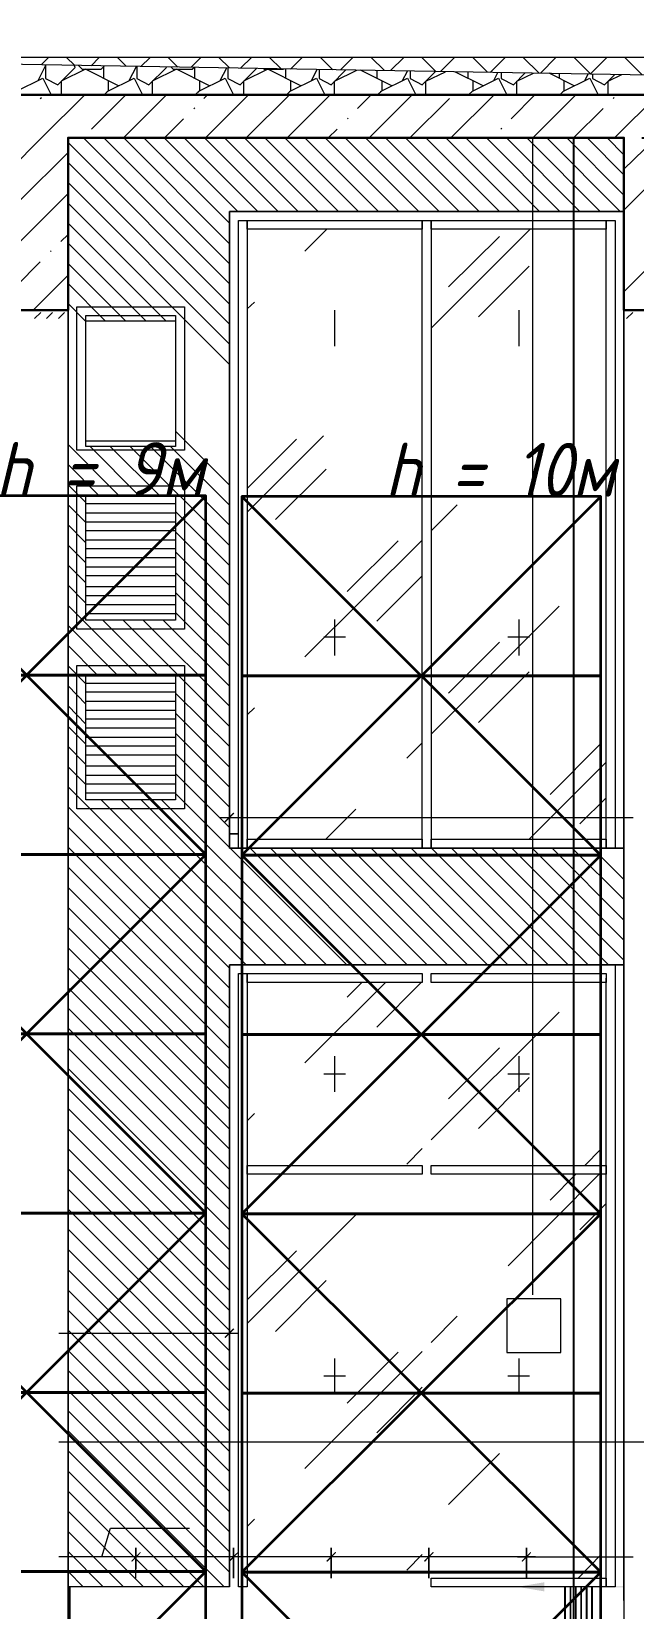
# Model space of a CAD drawing. Header units: millimetres. Extents: x -356862 to 418287, y 0 to 839748.
# Drawn here: x 326537 to 329893, y 797285 to 806081 of the extents above; entities that cross this region are included whole.
import ezdxf

# ---------------------------------------------------------------- set-up
doc = ezdxf.new("R2010")
doc.units = ezdxf.units.MM
doc.layers.add('PDF _Геометрия', color=7, linetype='Continuous', true_color=0xbababa)
doc.layers.add('PDF _Сплошная заливка', color=7, linetype='Continuous', true_color=0xf50000)
doc.styles.add('ISOCPEUR_I', font='isocpeui.ttf', dxfattribs={"width": 0.9, "height": 2.5})
doc.styles.add('СПДС', font='isocpeur.ttf', dxfattribs={"width": 0.9})
doc.dimstyles.new('Размера А3', dxfattribs={"dimtxt": 200, "dimasz": 100, "dimexe": 70, "dimexo": 100, "dimgap": 20, "dimtad": 1, "dimdec": 0, "dimrnd": 10, "dimzin": 0, "dimdsep": 46, "dimtxsty": 'СПДС', "dimblk": 'ARROWHEAD_6', "dimcen": 1, "dimclrd": 256, "dimclre": 256, "dimclrt": 256, "dimazin": 0, "dimtfac": 1, "dimtdec": 0, "dimtmove": 2, "dimatfit": 3, "dimfxl": 1, "dimtolj": 1, "dimtzin": 0, "dimarcsym": 0})

# ---------------------------------------------------------------- blocks, each defined once
blk = doc.blocks.new('ARROWHEAD_6')
at = {"color": 0, "linetype": 'Continuous'}
for p, q in [((0, 0), (-1, 0)), ((-0.5, -0.5), (0.5, 0.5))]:
    blk.add_line(p, q, dxfattribs=at)
blk = doc.blocks.new('*D14015')
at = {"lineweight": -2, "transparency": 16777216}
for p, q in [((329939.7, 805488), (331914.4, 805488)), ((331844.4, 793288.6), (331844.4, 805388)), ((330189.5, 793188.6), (331914.4, 793188.6))]:
    blk.add_line(p, q, dxfattribs=at)
at = {"layer": 'Defpoints', "color": 0, "transparency": 16777216}
for p in [(329839.7, 805488), (331844.4, 805488), (330089.5, 793188.6)]:
    blk.add_point(p, dxfattribs=at)
at = {"lineweight": -2, "transparency": 16777216, "xscale": 100, "yscale": 100, "zscale": 100}
for p, rotation in [((331844.4, 805488), 90), ((331844.4, 793188.6), 270)]:
    blk.add_blockref('ARROWHEAD_6', p, dxfattribs=dict(at, rotation=rotation))
at = {"transparency": 16777216, "insert": (331724.4, 799338.3), "char_height": 200, "attachment_point": 5, "rotation": 90, "style": 'СПДС'}
blk.add_mtext('\\A1;12300', dxfattribs=at)

msp = doc.modelspace()

# ---------------------------------------------------------------- linework, layer by layer
at = {"color": 1}
msp.add_lwpolyline([(329558.0993, 805487.9861), (329558.0993, 793203.4094)], dxfattribs=at)
at = {"color": 1, "lineweight": 35}
for points in [[(325508.9661, 802490.3679), (327508.9661, 802490.3679), (327508.9661, 803490.3679), (325508.9661, 803490.3679)], [(327710.3288, 802486.6491), (329710.3288, 802486.6491), (329710.3288, 803486.6491), (327710.3288, 803486.6491)], [(325508.9661, 801490.3679), (327508.9661, 801490.3679), (327508.9661, 802490.3679), (325508.9661, 802490.3679)], [(327710.3288, 801486.6491), (329710.3288, 801486.6491), (329710.3288, 802486.6491), (327710.3288, 802486.6491)], [(325508.9661, 800490.3679), (327508.9661, 800490.3679), (327508.9661, 801490.3679), (325508.9661, 801490.3679)], [(327710.3288, 800486.6491), (329710.3288, 800486.6491), (329710.3288, 801486.6491), (327710.3288, 801486.6491)], [(325508.9661, 799490.3679), (327508.9661, 799490.3679), (327508.9661, 800490.3679), (325508.9661, 800490.3679)], [(327710.3288, 799486.6491), (329710.3288, 799486.6491), (329710.3288, 800486.6491), (327710.3288, 800486.6491)], [(325508.9661, 798490.3679), (327508.9661, 798490.3679), (327508.9661, 799490.3679), (325508.9661, 799490.3679)], [(327710.3288, 798486.6491), (329710.3288, 798486.6491), (329710.3288, 799486.6491), (327710.3288, 799486.6491)], [(325508.9661, 797490.3679), (327508.9661, 797490.3679), (327508.9661, 798490.3679), (325508.9661, 798490.3679)], [(327710.3288, 797486.6491), (329710.3288, 797486.6491), (329710.3288, 798486.6491), (327710.3288, 798486.6491)], [(325508.9661, 796490.3679), (327508.9661, 796490.3679), (327508.9661, 797490.3679), (325508.9661, 797490.3679)], [(327710.3288, 796486.6491), (329710.3288, 796486.6491), (329710.3288, 797486.6491), (327710.3288, 797486.6491)]]:
    msp.add_lwpolyline(points, close=True, dxfattribs=at)
for points in [[(325508.9661, 801490.3679), (327508.9661, 803490.3679)], [(325508.9661, 803490.3679), (327508.9661, 801490.3679)], [(327710.3288, 801486.6491), (329710.3288, 803486.6491)], [(327710.3288, 803486.6491), (329710.3288, 801486.6491)], [(325508.9661, 799490.3679), (327508.9661, 801490.3679)], [(325508.9661, 801490.3679), (327508.9661, 799490.3679)], [(327710.3288, 799486.6491), (329710.3288, 801486.6491)], [(327710.3288, 801486.6491), (329710.3288, 799486.6491)], [(325508.9661, 797490.3679), (327508.9661, 799490.3679)], [(325508.9661, 799490.3679), (327508.9661, 797490.3679)], [(327710.3288, 797486.6491), (329710.3288, 799486.6491)], [(327710.3288, 799486.6491), (329710.3288, 797486.6491)], [(325508.9661, 795490.3679), (327508.9661, 797490.3679)], [(327710.3288, 795486.6491), (329710.3288, 797486.6491)], [(327710.3288, 797486.6491), (329710.3288, 795486.6491)]]:
    msp.add_lwpolyline(points, dxfattribs=at)
at = {"layer": 'PDF _Геометрия', "color": 7, "lineweight": 5}
for points in [[(332691.1638, 805936.7764), (332604.3695, 805936.7764), (324214.9542, 805936.7764), (324178.9663, 806080.728), (324106.9905, 805790.7078), (324071.0026, 805936.7764), (315681.5872, 805936.7764), (315594.7929, 805936.7764)], [(329839.6518, 801525.0828), (327640.1558, 801525.0828), (327640.1558, 805077.3006), (329839.6518, 805077.3006)], [(326839.9542, 803447.2603), (327339.5509, 803447.2603)], [(326839.9542, 803396.4538), (327339.5509, 803396.4538)], [(326839.9542, 803345.6474), (327339.5509, 803345.6474)], [(326839.9542, 803296.9578), (327339.5509, 803296.9578)], [(326839.9542, 803246.1514), (327339.5509, 803246.1514)], [(326839.9542, 803197.4619), (327339.5509, 803197.4619)], [(326839.9542, 803146.6554), (327339.5509, 803146.6554)], [(326839.9542, 803095.849), (327339.5509, 803095.849)], [(326839.9542, 803047.1594), (327339.5509, 803047.1594)], [(326839.9542, 802985.7683), (327339.5509, 802985.7683)], [(326839.9542, 802934.9619), (327339.5509, 802934.9619)], [(326839.9542, 802884.1554), (327339.5509, 802884.1554)], [(326839.9542, 802835.4659), (327339.5509, 802835.4659)], [(326839.9542, 802445.9498), (327339.5509, 802445.9498)], [(326839.9542, 802397.2603), (327339.5509, 802397.2603)], [(326839.9542, 802346.4538), (327339.5509, 802346.4538)], [(326839.9542, 802295.6474), (327339.5509, 802295.6474)], [(326839.9542, 802246.9578), (327339.5509, 802246.9578)], [(326839.9542, 802196.1514), (327339.5509, 802196.1514)], [(326839.9542, 802145.3449), (327339.5509, 802145.3449)], [(326839.9542, 802096.6554), (327339.5509, 802096.6554)], [(326839.9542, 802045.849), (327339.5509, 802045.849)], [(326839.9542, 801984.4578), (327339.5509, 801984.4578)], [(326839.9542, 801933.6514), (327339.5509, 801933.6514)], [(326839.9542, 801884.9619), (327339.5509, 801884.9619)], [(326839.9542, 801834.1554), (327339.5509, 801834.1554)], [(327690.9622, 801605.5264), (327640.1558, 801605.5264)], [(327640.1558, 797405.5264), (327640.1558, 800875.1836), (329839.6518, 800875.1836)]]:
    msp.add_lwpolyline(points, dxfattribs=at)
at = {"layer": 'PDF _Геометрия', "color": 7, "lineweight": 30}
for points in [[(316037.2324, 805936.7764), (316037.2324, 805727.1998), (316037.2324, 805487.9861), (316037.2324, 804905.8288), (316536.8292, 804905.8288), (316536.8292, 805487.9861), (321539.1477, 805487.9861), (321539.1477, 804526.8974), (322038.7445, 804526.8974), (322038.7445, 805487.9861), (326238.7445, 805487.9861), (326238.7445, 804526.8974), (326740.4582, 804526.8974), (326740.4582, 805487.9861), (329839.6518, 805487.9861), (329839.6518, 804526.8974), (330341.3655, 804526.8974), (330341.3655, 805487.9861), (332604.3695, 805487.9861)], [(332604.3695, 805727.1998), (316287.0308, 805727.1998), (316287.0308, 805936.7764)]]:
    msp.add_lwpolyline(points, dxfattribs=at)
at = {"layer": 'PDF _Геометрия', "color": 7, "lineweight": 20}
msp.add_lwpolyline([(332604.3695, 805792.8248), (324191.6679, 805936.7764)], dxfattribs=at)
at = {"layer": 'PDF _Геометрия', "color": 8, "lineweight": 9, "true_color": 0x808080}
for points in [[(326573.2203, 805807.6433), (326615.559, 805890.2038), (326613.4421, 805894.4377)], [(326615.559, 805894.4377), (326615.559, 805818.228), (326683.3009, 805784.357), (326780.68, 805879.6191), (326774.3292, 805892.3207)], [(326797.6155, 805892.3207), (326818.7848, 805871.1514), (326924.6316, 805871.1514), (326943.684, 805890.2038)], [(326939.4501, 805818.228), (326939.4501, 805883.853)], [(327081.2848, 805807.6433), (327121.5066, 805885.9699)], [(327123.6235, 805885.9699), (327123.6235, 805818.228), (327191.3655, 805784.357), (327288.7445, 805879.6191), (327286.6276, 805883.853)], [(327314.1477, 805883.853), (327326.8493, 805871.1514), (327432.6961, 805871.1514), (327445.3977, 805881.7361)], [(327447.5147, 805818.228), (327447.5147, 805881.7361)], [(327589.3493, 805807.6433), (327625.3372, 805877.5022)], [(327631.688, 805877.5022), (327631.688, 805818.228), (327699.43, 805784.357), (327790.4582, 805875.3853)], [(326450.438, 805746.2522), (326600.7405, 805820.3449), (326647.313, 805727.1998)], [(327022.0106, 805778.0062), (326837.8372, 805871.1514), (326702.3534, 805803.4094), (326702.3534, 805727.1998)], [(326941.5671, 805727.1998), (326966.9703, 805752.603), (326966.9703, 805805.5264)], [(326958.5026, 805746.2522), (327108.805, 805820.3449), (327155.3776, 805727.1998)], [(327530.0751, 805778.0062), (327345.9018, 805871.1514), (327210.4179, 805803.4094), (327210.4179, 805727.1998)], [(327449.6316, 805727.1998), (327475.0348, 805752.603), (327475.0348, 805805.5264)], [(327466.5671, 805746.2522), (327616.8695, 805820.3449), (327663.4421, 805727.1998)], [(328038.1397, 805778.0062), (327853.9663, 805871.1514), (327718.4824, 805803.4094), (327718.4824, 805727.1998)], [(327830.68, 805875.3853), (327834.9138, 805871.1514), (327940.7606, 805871.1514), (327944.9945, 805873.2683)], [(327955.5792, 805818.228), (327955.5792, 805873.2683)], [(327957.6961, 805727.1998), (327983.0993, 805752.603), (327983.0993, 805805.5264)], [(327974.6316, 805746.2522), (328124.934, 805820.3449), (328171.5066, 805727.1998)], [(328097.4138, 805807.6433), (328129.1679, 805869.0344)], [(328139.7526, 805869.0344), (328139.7526, 805818.228), (328207.4945, 805784.357), (328290.055, 805866.9175)], [(328226.5469, 805727.1998), (328226.5469, 805803.4094), (328351.4461, 805864.8006)], [(328546.2042, 805778.0062), (328370.4985, 805864.8006)], [(328463.6437, 805818.228), (328463.6437, 805862.6836)], [(328465.7606, 805727.1998), (328491.1638, 805752.603), (328491.1638, 805805.5264)], [(328482.6961, 805746.2522), (328632.9985, 805820.3449), (328679.5711, 805727.1998)], [(328605.4784, 805807.6433), (328632.9985, 805860.5667)], [(328647.8171, 805860.5667), (328647.8171, 805818.228), (328715.559, 805784.357), (328789.6518, 805858.4498)], [(328734.6114, 805727.1998), (328734.6114, 805803.4094), (328844.6921, 805856.3328)], [(329054.2687, 805778.0062), (328897.6155, 805856.3328)], [(328971.7082, 805818.228), (328971.7082, 805854.2159)], [(328973.8251, 805727.1998), (328999.2284, 805752.603), (328999.2284, 805805.5264)], [(328990.7606, 805746.2522), (329141.063, 805820.3449), (329187.6356, 805727.1998)], [(329113.5429, 805807.6433), (329136.8292, 805852.099)], [(329155.8816, 805852.099), (329155.8816, 805818.228), (329223.6235, 805784.357), (329289.2485, 805849.982)], [(329242.6759, 805727.1998), (329242.6759, 805803.4094), (329335.8211, 805847.8651)], [(329562.3332, 805778.0062), (329422.6155, 805847.8651)], [(329479.7727, 805818.228), (329479.7727, 805845.7482)], [(329481.8897, 805727.1998), (329507.2929, 805752.603), (329507.2929, 805805.5264)], [(329498.8251, 805746.2522), (329649.1276, 805820.3449), (329695.7001, 805727.1998)], [(329621.6074, 805807.6433), (329640.6598, 805843.6312)], [(329663.9461, 805843.6312), (329663.9461, 805818.228), (329731.688, 805784.357), (329788.8453, 805841.5143)], [(329750.7405, 805727.1998), (329750.7405, 805803.4094), (329826.9501, 805841.5143)], [(326238.7445, 805132.3409), (326592.2727, 805487.9861), (326833.6034, 805727.1998)], [(326585.9219, 805708.1474), (326592.2727, 805712.3812)], [(326871.7082, 805536.6756), (327062.2324, 805727.1998)], [(327049.5308, 805487.9861), (327288.7445, 805727.1998)], [(327498.3211, 805708.1474), (327517.3735, 805727.1998)], [(327506.7888, 805487.9861), (327746.0026, 805727.1998)], [(327733.3009, 805487.9861), (327974.6316, 805727.1998)], [(327961.93, 805487.9861), (328201.1437, 805727.1998)], [(328353.563, 805650.9901), (328429.7727, 805727.1998)], [(328419.188, 805487.9861), (328658.4018, 805727.1998)], [(328645.7001, 805487.9861), (328867.9784, 805708.1474)], [(328874.3292, 805487.9861), (329115.6598, 805727.1998)], [(329210.9219, 805593.8328), (329342.1719, 805727.1998)], [(329331.5872, 805487.9861), (329570.8009, 805727.1998)], [(329780.3776, 805708.1474), (329784.6114, 805712.3812)], [(329786.7284, 805487.9861), (330028.059, 805727.1998)], [(329839.6518, 805083.6514), (330243.9864, 805487.9861), (330483.2001, 805727.1998)], [(327441.1638, 805650.9901), (327447.5147, 805655.224)], [(329558.0993, 805487.9861), (329723.2203, 805650.9901)], [(327278.1598, 805487.9861), (327384.0066, 805593.8328)], [(328190.559, 805487.9861), (328241.3655, 805536.6756)], [(328298.5227, 805593.8328), (328302.7566, 805598.0667)], [(329153.7647, 805536.6756), (329157.9985, 805540.9094)], [(326471.6074, 805138.6917), (326740.4582, 805405.4256)], [(329839.6518, 805312.2804), (329951.8493, 805422.3611)], [(326238.7445, 804677.1998), (326740.4582, 805176.7965)], [(329839.6518, 804628.5103), (330341.3655, 805128.107)], [(326700.2364, 804910.0627), (326740.4582, 804948.1675)], [(326643.0792, 804852.9054), (326647.313, 804857.1393)], [(329839.6518, 804855.0224), (329841.7687, 804857.1393)], [(326317.0711, 804526.8974), (326585.9219, 804795.7482)], [(326545.7001, 804526.8974), (326740.4582, 804721.6554)]]:
    msp.add_lwpolyline(points, dxfattribs=at)
at = {"layer": 'PDF _Геометрия', "lineweight": 5}
for points in [[(326590.1558, 805894.4377), (326632.4945, 805936.7764)], [(326776.4461, 805892.3207), (326731.9905, 805936.7764)], [(326869.5913, 805890.2038), (326914.0469, 805936.7764)], [(327064.3493, 805888.0869), (327015.6598, 805936.7764)], [(327146.9098, 805885.9699), (327197.7163, 805936.7764)], [(327352.2526, 805881.7361), (327299.3292, 805936.7764)], [(327426.3453, 805881.7361), (327481.3856, 805936.7764)], [(327640.1558, 805877.5022), (327580.8816, 805936.7764)], [(327703.6638, 805877.5022), (327762.938, 805936.7764)], [(327928.059, 805873.2683), (327864.5509, 805936.7764)], [(327980.9824, 805871.1514), (328046.6074, 805936.7764)], [(328215.9622, 805866.9175), (328148.2203, 805936.7764)], [(328260.4179, 805866.9175), (328328.1598, 805936.7764)], [(328503.8655, 805862.6836), (328429.7727, 805936.7764)], [(328537.7364, 805862.6836), (328611.8292, 805936.7764)], [(328791.7687, 805858.4498), (328713.4421, 805936.7764)], [(328817.1719, 805858.4498), (328895.4985, 805936.7764)], [(329079.6719, 805854.2159), (328997.1114, 805936.7764)], [(329094.4905, 805852.099), (329177.0509, 805936.7764)], [(329367.5751, 805847.8651), (329278.6638, 805936.7764)], [(329373.9259, 805847.8651), (329460.7203, 805936.7764)], [(329655.4784, 805843.6312), (329562.3332, 805936.7764)], [(329651.2445, 805843.6312), (329744.3897, 805936.7764)], [(329941.2647, 805839.3974), (329843.8856, 805936.7764)]]:
    msp.add_lwpolyline(points, dxfattribs=at)
at = {"layer": 'PDF _Геометрия', "color": 161, "lineweight": 9, "true_color": 0x7f9fff}
msp.add_lwpolyline([(326740.4582, 805487.9861), (329839.6518, 805487.9861), (329839.6518, 805077.3006), (327640.1558, 805077.3006), (327640.1558, 801525.0828), (329839.6518, 801525.0828), (329839.6518, 800875.1836), (327640.1558, 800875.1836), (327640.1558, 797405.5264), (326740.4582, 797405.5264)], close=True, dxfattribs=at)
for points in [[(327640.1558, 804560.7683), (326740.4582, 805462.5828)], [(327640.1558, 804672.9659), (326827.2526, 805487.9861)], [(327640.1558, 804785.1635), (326939.4501, 805487.9861)], [(327640.1558, 804897.3611), (327051.6477, 805487.9861)], [(327640.1558, 805011.6756), (327163.8453, 805487.9861)], [(327686.7284, 805077.3006), (327276.0429, 805487.9861)], [(327798.9259, 805077.3006), (327388.2405, 805487.9861)], [(327911.1235, 805077.3006), (327500.438, 805487.9861)], [(328023.3211, 805077.3006), (327612.6356, 805487.9861)], [(328135.5187, 805077.3006), (327724.8332, 805487.9861)], [(328247.7163, 805077.3006), (327837.0308, 805487.9861)], [(328359.9138, 805077.3006), (327949.2284, 805487.9861)], [(328472.1114, 805077.3006), (328061.4259, 805487.9861)], [(328584.309, 805077.3006), (328173.6235, 805487.9861)], [(328696.5066, 805077.3006), (328285.8211, 805487.9861)], [(328808.7042, 805077.3006), (328398.0187, 805487.9861)], [(328920.9018, 805077.3006), (328510.2163, 805487.9861)], [(329033.0993, 805077.3006), (328622.4138, 805487.9861)], [(329145.2969, 805077.3006), (328734.6114, 805487.9861)], [(329257.4945, 805077.3006), (328846.809, 805487.9861)], [(329369.6921, 805077.3006), (328959.0066, 805487.9861)], [(329481.8897, 805077.3006), (329073.3211, 805487.9861)], [(329594.0872, 805077.3006), (329185.5187, 805487.9861)], [(329706.2848, 805077.3006), (329297.7163, 805487.9861)], [(329818.4824, 805077.3006), (329409.9138, 805487.9861)], [(329839.6518, 805168.3288), (329522.1114, 805487.9861)], [(329839.6518, 805280.5264), (329634.309, 805487.9861)], [(329839.6518, 805392.724), (329746.5066, 805487.9861)], [(327640.1558, 804448.5707), (326740.4582, 805350.3853)], [(327640.1558, 804336.3732), (326740.4582, 805238.1877)], [(327640.1558, 804224.1756), (326740.4582, 805123.8732)], [(327286.6276, 804467.6232), (326740.4582, 805011.6756)], [(327174.43, 804467.6232), (326740.4582, 804899.478)], [(327060.1155, 804467.6232), (326740.4582, 804787.2804)], [(326947.9179, 804467.6232), (326740.4582, 804675.0828)], [(326839.9542, 804463.3893), (326740.4582, 804562.8853)], [(327019.8937, 803495.9498), (326740.4582, 803777.5022)], [(327132.0913, 803495.9498), (326863.2405, 803766.9175)], [(327246.4058, 803495.9498), (326975.438, 803766.9175)], [(327640.1558, 803214.3974), (327087.6356, 803766.9175)], [(327640.1558, 803326.5949), (327199.8332, 803766.9175)], [(327640.1558, 803438.7925), (327312.0308, 803766.9175)], [(327640.1558, 803550.9901), (327339.5509, 803851.5949)], [(326907.6961, 803495.9498), (326740.4582, 803665.3046)], [(326839.9542, 803453.6111), (326740.4582, 803553.107)], [(326839.9542, 803341.4135), (326740.4582, 803440.9094)], [(326839.9542, 803229.2159), (326740.4582, 803328.7119)], [(327640.1558, 803102.1998), (327339.5509, 803402.8046)], [(327640.1558, 802990.0022), (327339.5509, 803290.607)], [(326839.9542, 803117.0183), (326740.4582, 803216.5143)], [(327640.1558, 802877.8046), (327339.5509, 803178.4094)], [(326839.9542, 803004.8207), (326740.4582, 803104.3167)], [(327640.1558, 802765.607), (327339.5509, 803064.0949)], [(326839.9542, 802892.6232), (326740.4582, 802992.1191)], [(327640.1558, 802653.4094), (327339.5509, 802951.8974)], [(327123.6235, 802496.7562), (326740.4582, 802879.9215)], [(327640.1558, 802541.2119), (327339.5509, 802839.6998)], [(327011.4259, 802496.7562), (326740.4582, 802767.724)], [(327235.8211, 802496.7562), (326935.2163, 802797.3611)], [(327640.1558, 802204.6191), (327047.4138, 802797.3611)], [(327640.1558, 802316.8167), (327159.6114, 802797.3611)], [(327640.1558, 802429.0143), (327271.809, 802797.3611)], [(326899.2284, 802496.7562), (326740.4582, 802655.5264)], [(326839.9542, 802441.7159), (326740.4582, 802543.3288)], [(326839.9542, 802329.5183), (326740.4582, 802431.1312)], [(327640.1558, 802092.4215), (327339.5509, 802390.9094)], [(326839.9542, 802217.3207), (326740.4582, 802318.9336)], [(327640.1558, 801978.107), (327339.5509, 802278.7119)], [(326839.9542, 802105.1232), (326740.4582, 802204.6191)], [(327640.1558, 801865.9094), (327339.5509, 802166.5143)], [(326839.9542, 801992.9256), (326740.4582, 802092.4215)], [(327640.1558, 801753.7119), (327339.5509, 802054.3167)], [(326839.9542, 801880.728), (326740.4582, 801980.224)], [(327640.1558, 801641.5143), (327339.5509, 801942.1191)], [(327733.3009, 800875.1836), (326740.4582, 801868.0264)], [(327640.1558, 800856.1312), (326740.4582, 801755.8288)], [(327845.4985, 800875.1836), (326924.6316, 801796.0506)], [(327957.6961, 800875.1836), (327036.8292, 801796.0506)], [(328069.8937, 800875.1836), (327149.0268, 801796.0506)], [(328182.0913, 800875.1836), (327261.2243, 801796.0506)], [(327640.1558, 801529.3167), (327339.5509, 801829.9215)], [(327640.1558, 800743.9336), (326740.4582, 801643.6312)], [(327640.1558, 800631.7361), (326740.4582, 801531.4336)], [(328294.2888, 800875.1836), (327644.3897, 801525.0828)], [(328406.4864, 800875.1836), (327756.5872, 801525.0828)], [(328518.684, 800875.1836), (327868.7848, 801525.0828)], [(328630.8816, 800875.1836), (327980.9824, 801525.0828)], [(328743.0792, 800875.1836), (328093.18, 801525.0828)], [(328855.2768, 800875.1836), (328205.3776, 801525.0828)], [(328967.4743, 800875.1836), (328317.5751, 801525.0828)], [(329079.6719, 800875.1836), (328429.7727, 801525.0828)], [(329191.8695, 800875.1836), (328541.9703, 801525.0828)], [(329304.0671, 800875.1836), (328654.1679, 801525.0828)], [(329416.2647, 800875.1836), (328766.3655, 801525.0828)], [(329528.4622, 800875.1836), (328878.563, 801525.0828)], [(329640.6598, 800875.1836), (328990.7606, 801525.0828)], [(329752.8574, 800875.1836), (329102.9582, 801525.0828)], [(329839.6518, 800900.5869), (329215.1558, 801525.0828)], [(329839.6518, 801012.7844), (329327.3534, 801525.0828)], [(329839.6518, 801124.982), (329439.5509, 801525.0828)], [(329839.6518, 801239.2965), (329551.7485, 801525.0828)], [(329839.6518, 801351.4941), (329663.9461, 801525.0828)], [(327640.1558, 800519.5385), (326740.4582, 801419.2361)], [(327640.1558, 800407.3409), (326740.4582, 801307.0385)], [(327640.1558, 800295.1433), (326740.4582, 801194.8409)], [(327640.1558, 800182.9457), (326740.4582, 801082.6433)], [(327640.1558, 800070.7482), (326740.4582, 800970.4457)], [(327640.1558, 799958.5506), (326740.4582, 800858.2482)], [(327640.1558, 799846.353), (326740.4582, 800746.0506)], [(327640.1558, 799734.1554), (326740.4582, 800633.853)], [(327640.1558, 799621.9578), (326740.4582, 800521.6554)], [(327640.1558, 799509.7603), (326740.4582, 800409.4578)], [(327640.1558, 799397.5627), (326740.4582, 800297.2603)], [(327640.1558, 799285.3651), (326740.4582, 800185.0627)], [(327640.1558, 799173.1675), (326740.4582, 800072.8651)], [(327640.1558, 799058.853), (326740.4582, 799960.6675)], [(327640.1558, 798946.6554), (326740.4582, 799848.4699)], [(327640.1558, 798834.4578), (326740.4582, 799736.2724)], [(327640.1558, 798722.2603), (326740.4582, 799624.0748)], [(327640.1558, 798610.0627), (326740.4582, 799511.8772)], [(327640.1558, 798497.8651), (326740.4582, 799399.6796)], [(327640.1558, 798385.6675), (326740.4582, 799287.482)], [(327640.1558, 798273.4699), (326740.4582, 799173.1675)], [(327640.1558, 798161.2724), (326740.4582, 799060.9699)], [(327640.1558, 798049.0748), (326740.4582, 798948.7724)], [(327640.1558, 797936.8772), (326740.4582, 798836.5748)], [(327640.1558, 797824.6796), (326740.4582, 798724.3772)], [(327640.1558, 797712.482), (326740.4582, 798612.1796)], [(327640.1558, 797600.2844), (326740.4582, 798499.982)], [(327640.1558, 797488.0869), (326740.4582, 798387.7844)], [(327610.5187, 797405.5264), (326740.4582, 798275.5869)], [(327498.3211, 797405.5264), (326740.4582, 798163.3893)], [(327386.1235, 797405.5264), (326740.4582, 798051.1917)], [(327273.9259, 797405.5264), (326740.4582, 797938.9941)], [(327161.7284, 797405.5264), (326740.4582, 797826.7965)], [(327049.5308, 797405.5264), (326740.4582, 797714.599)], [(326937.3332, 797405.5264), (326740.4582, 797602.4014)], [(326825.1356, 797405.5264), (326740.4582, 797490.2038)]]:
    msp.add_lwpolyline(points, dxfattribs=at)
at = {"layer": 'PDF _Геометрия', "color": 252, "lineweight": 18, "true_color": 0x989898}
msp.add_lwpolyline([(329331.5872, 799033.4498), (329331.5872, 805487.9861)], dxfattribs=at)
at = {"layer": 'PDF _Геометрия', "color": 252, "lineweight": 5, "true_color": 0x989898}
for points in [[(327739.6518, 803851.5949), (327739.6518, 801525.0828), (327690.9622, 801525.0828), (327690.9622, 803851.5949), (327690.9622, 805026.4941), (327739.6518, 805026.4941)], [(328764.2485, 803851.5949), (328764.2485, 801525.0828), (328715.559, 801525.0828), (327739.6518, 801525.0828), (327739.6518, 801575.8893), (328715.559, 801575.8893), (328715.559, 801525.0828), (328715.559, 803851.5949), (328715.559, 805026.4941), (328764.2485, 805026.4941)], [(327739.6518, 804977.8046), (327739.6518, 805026.4941), (328715.559, 805026.4941), (328715.559, 804977.8046)], [(329790.9622, 803851.5949), (329790.9622, 801525.0828), (329740.1558, 801525.0828), (328764.2485, 801525.0828), (328764.2485, 801575.8893), (329740.1558, 801575.8893), (329740.1558, 801525.0828), (329740.1558, 803851.5949), (329740.1558, 805026.4941), (329790.9622, 805026.4941)], [(328764.2485, 804977.8046), (328764.2485, 805026.4941), (329740.1558, 805026.4941), (329740.1558, 804977.8046)], [(327739.6518, 799729.9215), (327739.6518, 797405.5264), (327690.9622, 797405.5264), (327690.9622, 799729.9215), (327690.9622, 800826.4941), (327739.6518, 800826.4941)], [(327739.6518, 800775.6877), (327739.6518, 800826.4941), (328715.559, 800826.4941), (328715.559, 800775.6877)], [(328764.2485, 800775.6877), (328764.2485, 800826.4941), (329740.1558, 800826.4941), (329740.1558, 800775.6877)], [(327739.6518, 799706.6353), (327739.6518, 799755.3248), (328715.559, 799755.3248), (328715.559, 799706.6353)], [(328764.2485, 799706.6353), (328764.2485, 799755.3248), (329740.1558, 799755.3248), (329740.1558, 799706.6353)]]:
    msp.add_lwpolyline(points, close=True, dxfattribs=at)
at = {"layer": 'PDF _Геометрия', "color": 254, "lineweight": 5, "true_color": 0xdcdcdc}
for points in [[(328061.4259, 804855.0224), (328184.2082, 804977.8046)], [(328764.2485, 804425.2844), (329316.7687, 804977.8046)], [(328861.6276, 804656.0304), (329145.2969, 804937.5828)], [(329028.8655, 804488.7925), (329310.4179, 804772.4619)], [(327739.6518, 804533.2482), (327779.8735, 804571.353)], [(328226.5469, 804526.8974), (328226.5469, 804325.7885)], [(329253.2606, 804526.8974), (329253.2606, 804325.7885)], [(327739.6518, 803400.6877), (328165.1558, 803826.1917)], [(327739.6518, 803531.9377), (328014.8534, 803807.1393)], [(327896.305, 803358.349), (328179.9743, 803639.9014)], [(328764.2485, 803294.8409), (328910.3171, 803440.9094)], [(328061.4259, 802592.0183), (328715.559, 803244.0344)], [(328296.4058, 802958.2482), (328580.0751, 803239.8006)], [(328461.5268, 802791.0103), (328715.559, 803045.0425)], [(328226.5469, 802801.5949), (328226.5469, 802600.4861)], [(328764.2485, 802162.2804), (329477.6558, 802875.6877)], [(329253.2606, 802801.5949), (329253.2606, 802600.4861)], [(328287.938, 802702.099), (328167.2727, 802702.099)], [(328861.6276, 802390.9094), (329145.2969, 802674.5788)], [(329312.5348, 802702.099), (329191.8695, 802702.099)], [(329028.8655, 802225.7885), (329310.4179, 802509.4578)], [(327739.6518, 802270.2441), (327779.8735, 802308.349)], [(328628.7647, 802026.7965), (328715.559, 802113.5909)], [(329428.9663, 801825.6877), (329710.5187, 802109.357)], [(329310.4179, 801575.8893), (329740.1558, 802005.6272)], [(329594.0872, 801660.5667), (329740.1558, 801806.6353)], [(328177.8574, 801575.8893), (328345.0953, 801743.1272)], [(328061.4259, 800329.0143), (328510.2163, 800775.6877)], [(328296.4058, 800695.2441), (328378.9663, 800775.6877)], [(328461.5268, 800528.0062), (328709.2082, 800775.6877)], [(328764.2485, 799899.2764), (329477.6558, 800610.5667)], [(328226.5469, 800365.0022), (328226.5469, 800166.0103)], [(328861.6276, 800127.9054), (329145.2969, 800411.5748)], [(329253.2606, 800365.0022), (329253.2606, 800166.0103)], [(328287.938, 800265.5062), (328167.2727, 800265.5062)], [(329312.5348, 800265.5062), (329191.8695, 800265.5062)], [(329028.8655, 799962.7844), (329310.4179, 800246.4538)], [(327739.6518, 800005.1232), (327779.8735, 800045.3449)], [(328628.7647, 799763.7925), (328715.559, 799850.5869)], [(329621.6074, 799755.3248), (329710.5187, 799846.353)], [(329193.9864, 799196.4538), (329702.0509, 799706.6353)], [(329428.9663, 799562.6836), (329570.8009, 799706.6353)], [(327739.6518, 798874.6796), (328345.0953, 799480.1232)], [(329594.0872, 799397.5627), (329740.1558, 799543.6312)], [(327739.6518, 799005.9296), (328014.8534, 799279.0143)], [(327896.305, 798830.224), (328179.9743, 799113.8933)], [(328764.2485, 798768.8328), (328910.3171, 798914.9014)], [(328061.4259, 798066.0103), (328715.559, 798718.0264)], [(328226.5469, 798679.9215), (328226.5469, 798480.9296)], [(328296.4058, 798430.1232), (328580.0751, 798713.7925)], [(329253.2606, 798679.9215), (329253.2606, 798480.9296)], [(328287.938, 798580.4256), (328167.2727, 798580.4256)], [(329312.5348, 798580.4256), (329191.8695, 798580.4256)], [(328461.5268, 798265.0022), (328715.559, 798519.0344)], [(328861.6276, 797864.9014), (329145.2969, 798148.5707)], [(327739.6518, 797742.1191), (327779.8735, 797782.3409)], [(328628.7647, 797498.6715), (328715.559, 797585.4659)], [(329583.5026, 797454.2159), (329710.5187, 797583.349)], [(326748.9259, 794285.1635), (326748.9259, 797405.5264)], [(329509.4098, 793203.4094), (329509.4098, 797405.5264)], [(329543.2808, 793203.4094), (329543.2808, 797405.5264)], [(329572.9179, 793203.4094), (329572.9179, 797405.5264)], [(329602.555, 793203.4094), (329602.555, 797405.5264)], [(329630.0751, 793203.4094), (329630.0751, 797405.5264)], [(329659.7122, 793203.4094), (329659.7122, 797405.5264)]]:
    msp.add_lwpolyline(points, dxfattribs=at)
at = {"layer": 'PDF _Геометрия', "color": 7, "lineweight": 18}
for points in [[(326238.7445, 794403.7119), (326539.3493, 794403.7119), (326539.3493, 794285.1635), (326740.4582, 794285.1635), (326740.4582, 804526.8974), (326238.7445, 804526.8974)], [(329839.6518, 793203.4094), (330341.3655, 793203.4094), (330341.3655, 804526.8974), (329839.6518, 804526.8974)], [(327663.4421, 797623.5707), (327663.4421, 797454.2159)], [(328207.4945, 797623.5707), (328207.4945, 797454.2159)], [(328751.5469, 797623.5707), (328751.5469, 797454.2159)], [(329295.5993, 797623.5707), (329295.5993, 797454.2159)]]:
    msp.add_lwpolyline(points, close=True, dxfattribs=at)
at = {"layer": 'PDF _Геометрия', "lineweight": 18}
for points in [[(326554.1679, 804480.3248), (326588.0388, 804514.1957)], [(326619.7929, 804480.3248), (326653.6638, 804514.1957)], [(326687.5348, 804480.3248), (326721.4058, 804514.1957)], [(329854.4703, 804480.3248), (329888.3413, 804514.1957)]]:
    msp.add_lwpolyline(points, dxfattribs=at)
at = {"layer": 'PDF _Геометрия', "color": 7, "lineweight": 9}
for points in [[(326740.4582, 804526.8974), (326740.4582, 797405.5264), (326740.4582, 797297.5627)], [(329839.6518, 797329.3167), (329839.6518, 797405.5264), (329839.6518, 804526.8974)], [(327640.1558, 801605.5264), (327690.9622, 801605.5264)]]:
    msp.add_lwpolyline(points, dxfattribs=at)
at = {"layer": 'PDF _Геометрия', "color": 7, "lineweight": 5}
for points in [[(326789.1477, 803745.7482), (326789.1477, 804545.9498), (327390.3574, 804545.9498), (327390.3574, 803745.7482)], [(327339.5509, 803796.5546), (326839.9542, 803796.5546), (326839.9542, 804497.2603), (327339.5509, 804497.2603)], [(326789.1477, 802746.5546), (326789.1477, 803546.7562), (327390.3574, 803546.7562), (327390.3574, 802746.5546)], [(327339.5509, 802797.3611), (326839.9542, 802797.3611), (326839.9542, 803495.9498), (327339.5509, 803495.9498)], [(326789.1477, 801745.2441), (326789.1477, 802545.4457), (327390.3574, 802545.4457), (327390.3574, 801745.2441)], [(327339.5509, 801796.0506), (326839.9542, 801796.0506), (326839.9542, 802496.7562), (327339.5509, 802496.7562)]]:
    msp.add_lwpolyline(points, close=True, dxfattribs=at)
at = {"layer": 'PDF _Геометрия', "color": 171, "lineweight": 20, "true_color": 0x7f7fff}
for points in [[(326839.9542, 804467.6232), (327339.5509, 804467.6232), (327339.5509, 803766.9175), (326839.9542, 803766.9175)], [(326839.9542, 803495.9498), (327339.5509, 803495.9498), (327339.5509, 802797.3611), (326839.9542, 802797.3611)], [(326839.9542, 802496.7562), (327339.5509, 802496.7562), (327339.5509, 801796.0506), (326839.9542, 801796.0506)]]:
    msp.add_lwpolyline(points, close=True, dxfattribs=at)
at = {"layer": 'PDF _Геометрия', "color": 7, "lineweight": 18}
for points in [[(327640.1558, 801575.8893), (327640.1558, 801747.3611)], [(327589.3493, 801696.5546), (329890.4582, 801696.5546)], [(327640.1558, 797505.0224), (327640.1558, 798870.4457)], [(326689.6518, 798819.6393), (327690.9622, 798819.6393)], [(326689.6518, 798214.1957), (329890.4582, 798214.1957)], [(329790.9622, 798214.1957), (330390.055, 798214.1957)], [(326928.8655, 797572.7643), (326977.555, 797733.6514), (327417.8776, 797733.6514)], [(327119.3897, 797454.2159), (327119.3897, 797623.5707), (327119.3897, 797505.0224)], [(327170.1961, 797572.7643), (326689.6518, 797572.7643)], [(327714.2485, 797572.7643), (327070.7001, 797572.7643)], [(328258.3009, 797572.7643), (327614.7526, 797572.7643)], [(328802.3534, 797572.7643), (328158.805, 797572.7643)], [(329346.4058, 797572.7643), (328702.8574, 797572.7643)], [(329246.9098, 797572.7643), (329890.4582, 797572.7643)]]:
    msp.add_lwpolyline(points, dxfattribs=at)
at = {"layer": 'PDF _Геометрия', "color": 252, "lineweight": 5, "true_color": 0x989898}
msp.add_lwpolyline([(329790.9622, 800875.1836), (329790.9622, 800801.0909), (329790.9622, 799729.9215), (329790.9622, 797405.5264), (329740.1558, 797405.5264), (328764.2485, 797405.5264), (328764.2485, 797454.2159), (329740.1558, 797454.2159), (329740.1558, 797405.5264), (329740.1558, 799729.9215), (329740.1558, 800801.0909)], dxfattribs=at)
at = {"layer": 'PDF _Геометрия', "color": 252, "lineweight": 18, "true_color": 0x989898}
msp.add_lwpolyline([(329488.2405, 799012.2804), (329187.6356, 799012.2804), (329187.6356, 798711.6756), (329488.2405, 798711.6756)], close=True, dxfattribs=at)
at = {"layer": 'PDF _Геометрия', "color": 254, "lineweight": 5, "true_color": 0xdcdcdc}
for points in [[(326751.0429, 797405.5264), (326751.0429, 794285.1635)], [(329511.5268, 797405.5264), (329511.5268, 793203.4094)], [(329541.1638, 797405.5264), (329541.1638, 793203.4094)], [(329570.8009, 797405.5264), (329570.8009, 793203.4094)], [(329600.438, 797405.5264), (329600.438, 793203.4094)], [(329632.1921, 797405.5264), (329632.1921, 793203.4094)], [(329661.8292, 797405.5264), (329661.8292, 793203.4094)]]:
    msp.add_lwpolyline(points, close=True, dxfattribs=at)
at = {"layer": 'PDF _Сплошная заливка', "color": 7, "transparency": 33554559}
for points in [[(327661.3251, 801724.0748), (327616.8695, 801669.0344), (327612.6356, 801675.3853)], [(327667.6759, 801719.8409), (327661.3251, 801724.0748), (327616.8695, 801669.0344)], [(327612.6356, 798798.4699), (327616.8695, 798792.1191), (327661.3251, 798847.1594)], [(327616.8695, 798792.1191), (327661.3251, 798847.1594), (327667.6759, 798842.9256)], [(327142.6759, 797600.2844), (327098.2203, 797545.2441), (327091.8695, 797549.478)], [(327091.8695, 797549.478), (327098.2203, 797545.2441), (327142.6759, 797600.2844)], [(327146.9098, 797596.0506), (327142.6759, 797600.2844), (327098.2203, 797545.2441)], [(327098.2203, 797545.2441), (327142.6759, 797600.2844), (327146.9098, 797596.0506)], [(327686.7284, 797600.2844), (327642.2727, 797545.2441), (327635.9219, 797549.478)], [(327635.9219, 797549.478), (327642.2727, 797545.2441), (327686.7284, 797600.2844)], [(327690.9622, 797596.0506), (327686.7284, 797600.2844), (327642.2727, 797545.2441)], [(327642.2727, 797545.2441), (327686.7284, 797600.2844), (327690.9622, 797596.0506)], [(328230.7808, 797600.2844), (328186.3251, 797545.2441), (328179.9743, 797549.478)], [(328179.9743, 797549.478), (328186.3251, 797545.2441), (328230.7808, 797600.2844)], [(328235.0147, 797596.0506), (328230.7808, 797600.2844), (328186.3251, 797545.2441)], [(328186.3251, 797545.2441), (328230.7808, 797600.2844), (328235.0147, 797596.0506)], [(328774.8332, 797600.2844), (328730.3776, 797545.2441), (328724.0268, 797549.478)], [(328724.0268, 797549.478), (328730.3776, 797545.2441), (328774.8332, 797600.2844)], [(328779.0671, 797596.0506), (328774.8332, 797600.2844), (328730.3776, 797545.2441)], [(328730.3776, 797545.2441), (328774.8332, 797600.2844), (328779.0671, 797596.0506)], [(329318.8856, 797600.2844), (329274.43, 797545.2441), (329268.0792, 797549.478)], [(329268.0792, 797549.478), (329274.43, 797545.2441), (329318.8856, 797600.2844)], [(329323.1195, 797596.0506), (329318.8856, 797600.2844), (329274.43, 797545.2441)], [(329274.43, 797545.2441), (329318.8856, 797600.2844), (329323.1195, 797596.0506)]]:
    msp.add_solid(points, dxfattribs=at)
at = {"layer": 'PDF _Сплошная заливка', "color": 1, "true_color": 0xfa0000, "transparency": 33554559}
for points in [[(329395.0953, 797430.9296), (329246.9098, 797405.5264), (329395.0953, 797380.1232)], [(329395.0953, 797403.4094), (329395.0953, 797407.6433), (329839.6518, 797403.4094)], [(329395.0953, 797407.6433), (329839.6518, 797403.4094), (329839.6518, 797407.6433)]]:
    msp.add_solid(points, dxfattribs=at)

# ---------------------------------------------------------------- texts
at = {"color": 1, "char_height": 300, "width": 2817.723091, "attachment_point": 8, "line_spacing_factor": 1.139951, "style": 'ISOCPEUR_I'}
for s, insert in [('\\pxqc,t8.46667,16.93333,25.4,33.86667,42.33333,50.8,59.26667,67.73333,76.2,84.66667,93.13333,101.6,110.06667,118.53333,127,135.46667,143.93333,152.4,160.86667,169.33333,177.8,186.26667,194.73333,203.2,211.66667,220.13333,228.6,237.06667,245.53333,254,262.46667,270.93333;h = 9м', (326917.8277, 803490.3679)), ('\\pxqc,t8.46667,16.93333,25.4,33.86667,42.33333,50.8,59.26667,67.73333,76.2,84.66667,93.13333,101.6,110.06667,118.53333,127,135.46667,143.93333,152.4,160.86667,169.33333,177.8,186.26667,194.73333,203.2,211.66667,220.13333,228.6,237.06667,245.53333,254,262.46667,270.93333;h = 10м', (329148.5133, 803486.6491))]:
    msp.add_mtext(s, dxfattribs=dict(at, insert=insert))

# ---------------------------------------------------------------- dimensions: what is measured, and where the dimension line sits
dim = msp.add_linear_dim(base=(331844.3897, 805487.9861), p1=(330089.4501, 793188.5909), p2=(329839.6518, 805487.9861), angle=90, dimstyle='Размера А3')
dim.commit()
dim.dimension.update_dxf_attribs({"geometry": '*D14015', "text_midpoint": (331724.3897, 799338.2885)})

doc.saveas('drawing.dxf')
